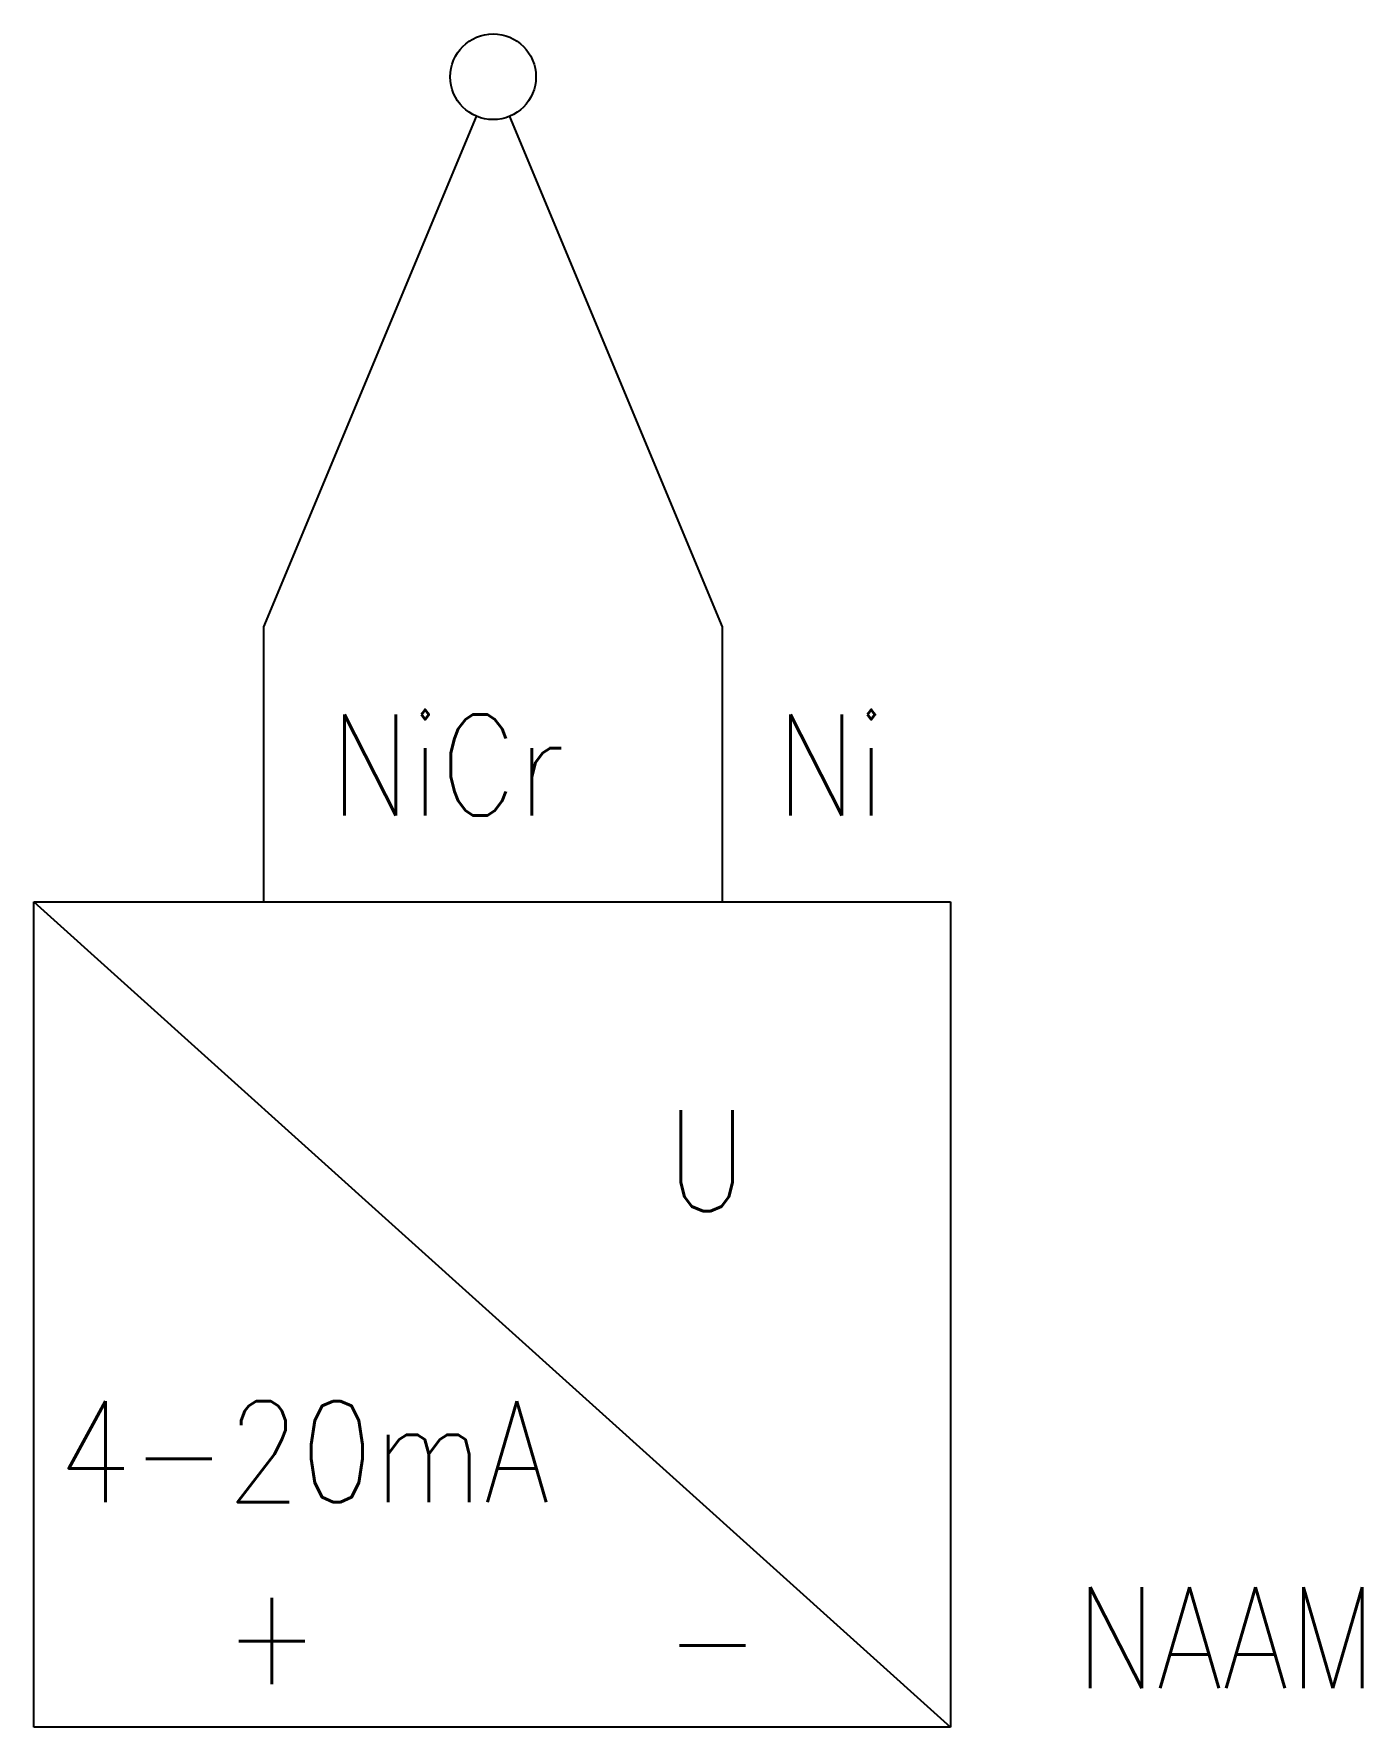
# Model space of a CAD drawing. Extents: x 32.5 to 61.5, y 93 to 129.9.
import ezdxf
from ezdxf.enums import TextEntityAlignment as Align

# ---------------------------------------------------------------- set-up
doc = ezdxf.new("R2010")
doc.units = 0
doc.header["$LTSCALE"] = 6
doc.linetypes.add('DASHED', pattern=[0])
doc.layers.add('1', color=7, linetype='CONTINUOUS')
doc.layers.add('12', color=2, linetype='DASHED')
doc.styles.get("Standard").update_dxf_attribs({"font": 'simplex', "width": 0.85})

msp = doc.modelspace()

# ---------------------------------------------------------------- linework, layer by layer
at = {"layer": '1', "color": 0}
for p, q in [((37.5, 117), (42.14, 128.136)), ((42.86, 128.136), (47.5, 117)), ((37.5, 111), (37.5, 117)), ((47.5, 117), (47.5, 111)), ((32.481, 93), (32.481, 111)), ((32.481, 111), (52.481, 111)), ((32.481, 111), (52.481, 93)), ((52.481, 111), (52.481, 93)), ((52.481, 93), (32.481, 93))]:
    msp.add_line(p, q, dxfattribs=at)
msp.add_circle((42.5, 129), 0.935, dxfattribs=at)

# ---------------------------------------------------------------- texts
at = {"layer": '1', "color": 0, "width": 0.85}
for s, p in [('NiCr', (38.934, 112.888)), ('Ni', (48.665, 112.888)), ('U', (46.278, 104.255)), ('4-20mA', (33, 97.91))]:
    msp.add_text(s, height=2.2, dxfattribs=at).set_placement(p)
for s, p in [('+', (37.675, 95.036)), ('-', (47.288, 94.936))]:
    msp.add_text(s, height=2.2, dxfattribs=at).set_placement(p, align=Align.MIDDLE)
at = {"layer": '12', "color": 0, "width": 0.85}
msp.add_attdef('NAAM', (55.208, 93.851), '', height=2.2, dxfattribs=at)

doc.saveas('drawing.dxf')
